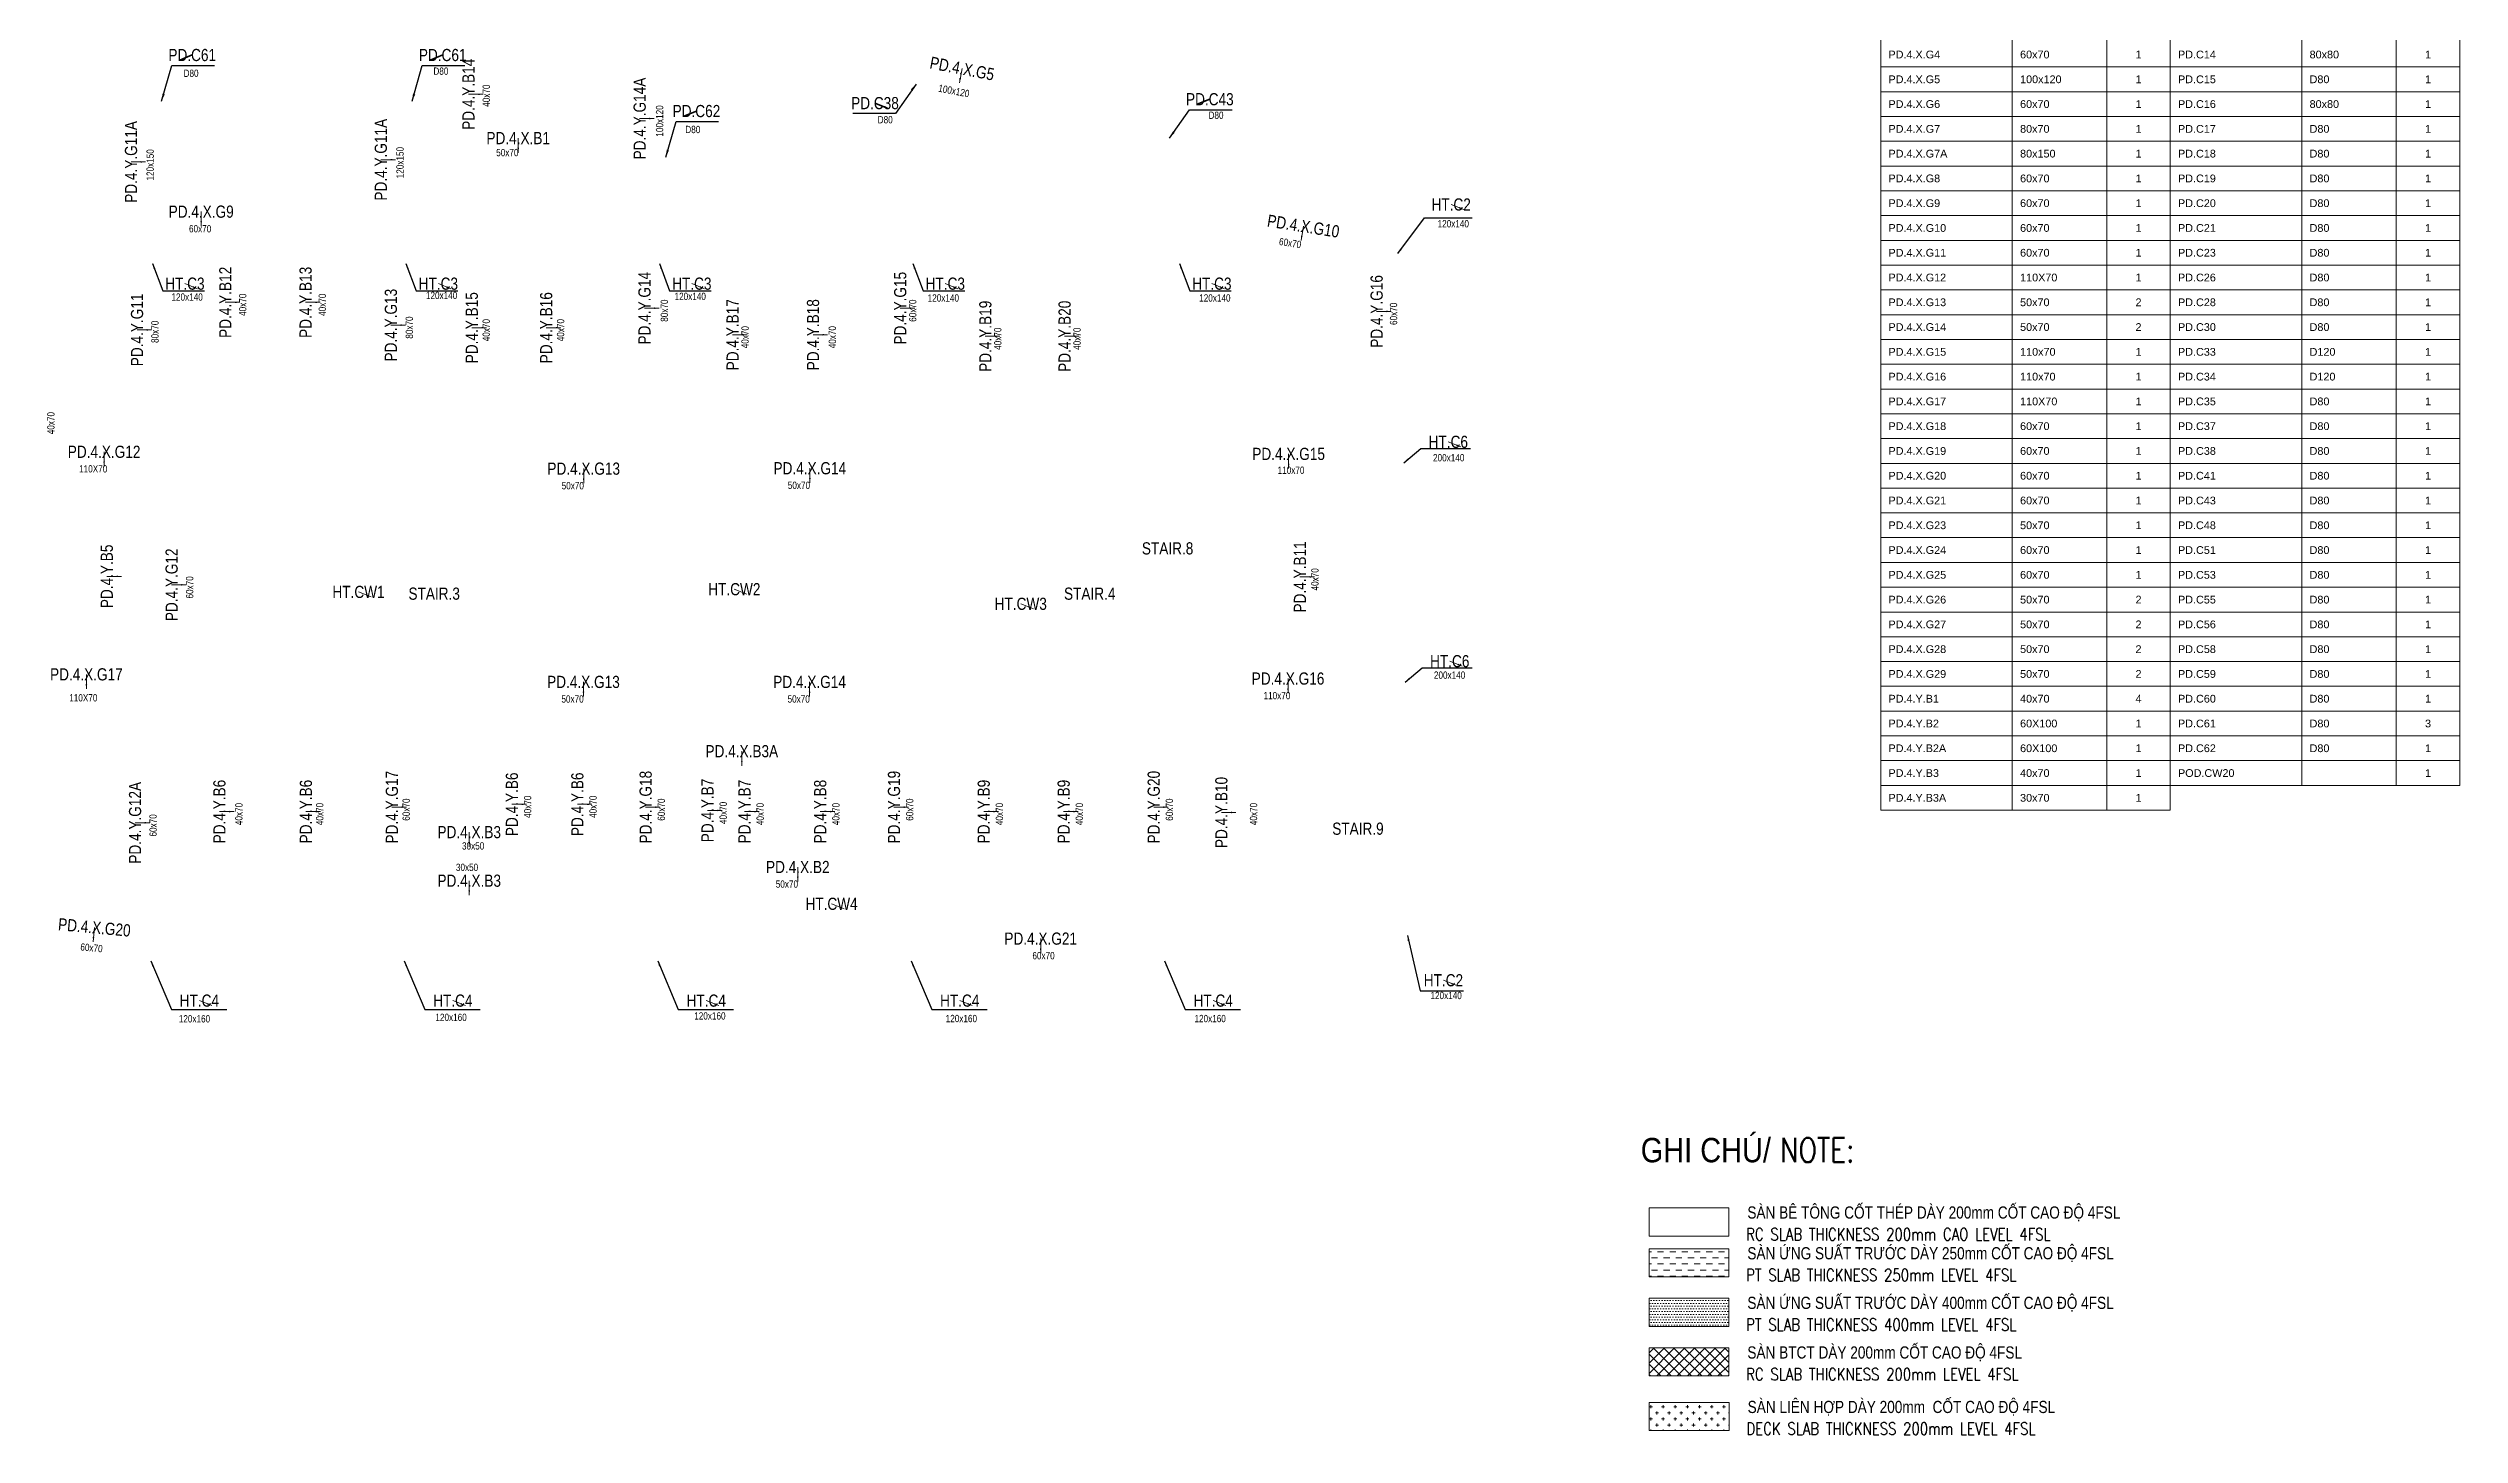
# Model space of a CAD drawing. Header units: millimetres. Extents: x 28522 to 234895, y -12075 to 97055.
# Drawn here: x 135941 to 234895, y -10902 to 45981 of the extents above; entities that cross this region are included whole.
import ezdxf
from ezdxf.enums import TextEntityAlignment as Align

# ---------------------------------------------------------------- set-up
doc = ezdxf.new("R2010")
doc.units = ezdxf.units.MM
doc.header["$MEASUREMENT"] = 0
doc.layers.get('Defpoints').update_dxf_attribs({"color": 155})
for name, color, linetype, lineweight in [('$0$NDC_S_ANNO', 7, 'Continuous', 20), ('$0$NDC_S_DIM', 1, 'Continuous', 15), ('$0$NDC_S_VN TEXT', 7, 'Continuous', 20), ('$1$NDC_S_VN TEXT', 7, 'Continuous', 20), ('C1', 20, 'Continuous', 35), ('NDC_FRAME', 7, 'Continuous', 20), ('NDC_S_ANNO', 7, 'Continuous', 20), ('NDC_S_BEAM NAME', 7, 'Continuous', 9), ('NDC_S_CONTINUOUS', 3, 'Continuous', 20), ('NDC_S_DIM', 1, 'Continuous', 15), ('NDC_S_ENG TEXT', 2, 'Continuous', 20), ('NDC_S_HATCH MATERIAL', 8, 'Continuous', 13), ('NDC_S_VN TEXT', 7, 'Continuous', 20)]:
    doc.layers.add(name, color=color, linetype=linetype, lineweight=lineweight)
doc.layers.add('A-DIM1', color=7, linetype='Continuous')
doc.layers.add('tEN DAM', color=31, linetype='Continuous', plot=False)
doc.styles.add('$0$ARIAL', font='arial.ttf', dxfattribs={"width": 0.8})
doc.styles.add('$0$NDC_DIM', font='', dxfattribs={"width": 0.75})
doc.styles.add('ARIAL', font='arial.ttf', dxfattribs={"width": 0.8})
doc.styles.add('NDC_ARIAL', font='arial.ttf', dxfattribs={"width": 0.85})
doc.styles.add('NDC_DIM', font='', dxfattribs={"width": 0.75})
doc.styles.add('NDC_EN TXT', font='romans.shx', dxfattribs={"width": 0.8})
doc.styles.add('NDC_VIE TXT', font='arial.ttf', dxfattribs={"width": 0.8})
doc.styles.get('$0$NDC_DIM').set_extended_font_data('Dotum')
doc.styles.get('NDC_DIM').set_extended_font_data('Dotum')
doc.dimstyles.new('$0$NDC_dim_iso', dxfattribs={"dimtxt": 2.2, "dimasz": 1, "dimexe": 1.5, "dimexo": 2.5, "dimgap": 1, "dimtad": 1, "dimdec": 0, "dimzin": 0, "dimdsep": 46, "dimtxsty": '$0$NDC_DIM', "dimblk": '$0$DIMMARK', "dimcen": 0.09, "dimdle": 1.2, "dimclrd": 1, "dimclre": 1, "dimclrt": 3, "dimadec": 0, "dimazin": 0, "dimtfac": 1, "dimtdec": 0, "dimtix": 1, "dimtofl": 0, "dimtmove": 0, "dimatfit": 3, "dimfxl": 0, "dimtolj": 1, "dimtzin": 0, "dimarcsym": 0})
doc.dimstyles.new('NDC_dim_150', dxfattribs={"dimscale": 150, "dimtxt": 2.2, "dimasz": 1.5, "dimexe": 1.5, "dimexo": 2.5, "dimgap": 1, "dimtad": 1, "dimdec": 0, "dimzin": 0, "dimdsep": 46, "dimtxsty": 'NDC_DIM', "dimblk": 'DIMMARK', "dimcen": 0.09, "dimdle": 1.2, "dimclrd": 1, "dimclre": 1, "dimclrt": 3, "dimadec": 0, "dimazin": 0, "dimtfac": 1, "dimtdec": 0, "dimtix": 1, "dimtofl": 0, "dimtmove": 0, "dimatfit": 3, "dimfxl": 0, "dimtolj": 1, "dimtzin": 0, "dimarcsym": 0})

# ---------------------------------------------------------------- blocks, each defined once
blk = doc.blocks.new('$0$DIMMARK')
at = {"layer": '$0$NDC_S_DIM', "color": 1}
blk.add_line((-1.5, 0), (1, 0), dxfattribs=at)
at = {"layer": '$0$NDC_S_DIM', "color": 2, "const_width": 0.1}
blk.add_lwpolyline([(-0.42, -0.42), (0.42, 0.42)], dxfattribs=at)
blk = doc.blocks.new('DIMMARK')
at = {"layer": 'NDC_S_DIM', "color": 1}
blk.add_line((-1.5, 0), (1, 0), dxfattribs=at)
at = {"layer": 'NDC_S_DIM', "color": 2, "const_width": 0.1}
blk.add_lwpolyline([(-0.42, -0.42), (0.42, 0.42)], dxfattribs=at)
blk = doc.blocks.new('A$C3d944fba')
at = {"layer": 'NDC_S_ANNO', "color": 2, "style": 'ARIAL', "width": 0.8}
for s, p in [('STAIR.8', (150325, 15703)), ('STAIR.3', (120230, 13845)), ('STAIR.4', (147130, 13845)), ('STAIR.9', (158136, 4203))]:
    blk.add_text(s, height=500, dxfattribs=at).set_placement(p, align=Align.MIDDLE_CENTER)
blk = doc.blocks.new('25698')
at = {"layer": 'tEN DAM', "color": 31, "style": '$0$ARIAL', "width": 0.8}
for s, p in [('D80', (141803, 44953)), ('D80', (152054, 45041)), ('D80', (162391, 42648)), ('D80', (170285, 43050)), ('D80', (183860, 43232)), ('50x70', (154780, 41700)), ('60x70', (142175, 38577)), ('120x140', (193596, 38783)), ('120x140', (141641, 35773)), ('120x140', (152083, 35840)), ('120x140', (162285, 35801)), ('120x140', (172671, 35735)), ('120x140', (183813, 35736)), ('110X70', (137787, 28726)), ('110x70', (186938, 28670)), ('200x140', (193408, 29181)), ('50x70', (157466, 28034)), ('50x70', (166746, 28050)), ('200x140', (193444, 20263)), ('110X70', (137381, 19332)), ('50x70', (157456, 19284)), ('50x70', (166735, 19284)), ('110x70', (186360, 19422)), ('30x50', (153377, 13256)), ('30x50', (153127, 12377)), ('50x70', (166252, 11690)), ('60x70', (176782, 8753)), ('120x140', (193303, 7119)), ('120x160', (141942, 6162)), ('120x160', (152471, 6223)), ('120x160', (163092, 6281)), ('120x160', (173411, 6174)), ('120x160', (183619, 6173))]:
    blk.add_text(s, height=300, dxfattribs=at).set_placement(p, align=Align.MIDDLE_CENTER)
for s, rotation, p in [('40x70', 90, (153914, 44035)), ('100x120', 90, (161027, 42997)), ('100x120', 349.08396, (173104, 44230)), ('120x150', 90, (140124, 41196)), ('120x150', 90, (150375, 41288)), ('60x70', 350.95191, (186902, 37990)), ('40x70', 90, (143921, 35457)), ('40x70', 90, (147186, 35457)), ('80x70', 90, (161223, 35216)), ('60x70', 90, (171413, 35216)), ('80x70', 90, (140319, 34347)), ('80x70', 90, (150758, 34521)), ('40x70', 90, (153912, 34415)), ('40x70', 90, (156965, 34415)), ('60x70', 90, (191144, 35084)), ('40x70', 90, (164534, 34127)), ('40x70', 90, (168115, 34127)), ('40x70', 90, (174905, 34064)), ('40x70', 90, (178157, 34064)), ('40x70', 90, (136050, 30601)), ('60x70', 90, (141743, 23862)), ('40x70', 90, (187917, 24192)), ('40x70', 90, (143764, 14564)), ('40x70', 90, (147080, 14564)), ('60x70', 90, (150628, 14745)), ('40x70', 90, (155611, 14862)), ('40x70', 90, (158297, 14862)), ('60x70', 90, (161098, 14745)), ('40x70', 90, (163636, 14610)), ('40x70', 90, (165153, 14564)), ('40x70', 90, (168261, 14564)), ('60x70', 90, (171289, 14745)), ('40x70', 90, (174971, 14564)), ('40x70', 90, (178250, 14564)), ('60x70', 90, (181946, 14745)), ('40x70', 90, (185399, 14564)), ('60x70', 90, (140243, 14098)), ('60x70', 354.80884, (137718, 9077))]:
    blk.add_text(s, height=300, rotation=rotation, dxfattribs=at).set_placement(p, align=Align.MIDDLE_CENTER)
blk = doc.blocks.new('*U31')
at = {"layer": '$0$NDC_S_ANNO', "ltscale": 0.8, "style": '$0$ARIAL', "width": 0.8}
blk.add_attdef('TEN', text='', height=2.5, dxfattribs=at).set_placement((0, 3), align=Align.MIDDLE_CENTER)
at = {"layer": 'A-DIM1', "ltscale": 0.8, "style": '$0$ARIAL', "width": 0.8, "flags": 1}
blk.add_attdef('CHU_THICH', text='', height=2.5, dxfattribs=at).set_placement((0, 0), align=Align.MIDDLE_CENTER)
at = {"layer": 'Defpoints'}
blk.add_leader([(0, 0), (0, 3)], dimstyle='$0$NDC_dim_iso', override={"dimgap": 0.625, "dimtad": 0}, dxfattribs=at)
blk = doc.blocks.new('*U32')
at = {"layer": '$0$NDC_S_ANNO', "ltscale": 0.8, "style": '$0$ARIAL', "width": 0.8}
blk.add_attdef('TEN', text='', height=2.5, dxfattribs=at).set_placement((-2.58, 1.03), align=Align.MIDDLE_CENTER)
at = {"layer": 'A-DIM1', "ltscale": 0.8, "style": '$0$ARIAL', "width": 0.8, "flags": 1}
blk.add_attdef('CHU_THICH', text='', height=2.5, dxfattribs=at).set_placement((0, 0), align=Align.MIDDLE_CENTER)
at = {"layer": 'Defpoints'}
blk.add_leader([(0, 0), (-2.58, 1.03)], dimstyle='$0$NDC_dim_iso', override={"dimgap": 0.625, "dimtad": 0}, dxfattribs=at)
blk = doc.blocks.new('*U30')
at = {"layer": '$0$NDC_S_ANNO', "ltscale": 0.8, "style": '$0$ARIAL', "width": 0.8}
blk.add_attdef('TEN', text='', height=2.5, dxfattribs=at).set_placement((-2.58, 1.03), align=Align.MIDDLE_CENTER)
at = {"layer": 'A-DIM1', "ltscale": 0.8, "style": '$0$ARIAL', "width": 0.8, "flags": 1}
blk.add_attdef('CHU_THICH', text='', height=2.5, dxfattribs=at).set_placement((0, 0), align=Align.MIDDLE_CENTER)
at = {"layer": 'Defpoints'}
blk.add_leader([(0, 0), (-2.58, 1.03)], dimstyle='$0$NDC_dim_iso', override={"dimgap": 0.625, "dimtad": 0}, dxfattribs=at)

msp = doc.modelspace()

# ---------------------------------------------------------------- hatches: boundary and pattern name
at = {"layer": 'NDC_S_HATCH MATERIAL'}
h = msp.add_hatch(dxfattribs=at)
h.set_pattern_fill('DASH', color=256, scale=2000)
h.set_pattern_definition([(0, (167225.83, -59144.32), (250, 250), [250, -250])])
h.paths.add_polyline_path([(201630, -3269), (204907, -3269), (204907, -4421), (201630, -4421)])
h = msp.add_hatch(dxfattribs=at)
h.set_pattern_fill('DOTS', color=256, scale=1800)
h.paths.add_polyline_path([(204907, -5304), (201630, -5304), (201630, -6456), (204907, -6456)])
h = msp.add_hatch(dxfattribs=at)
h.set_pattern_fill('CROSS', color=256, scale=1000)
h.set_pattern_definition([(0, (5140.18, 3244.74), (250, 250), [125, -375]), (90, (5202.68, 3182.24), (-250, 250), [125, -375])])
h.paths.add_polyline_path([(201640, -9573), (201640, -10725), (204918, -10725), (204918, -9573)])

# ---------------------------------------------------------------- linework, layer by layer
at = {"layer": 'NDC_FRAME'}
for p, q in [((211135, 97055), (211135, 14720)), ((216535, 97055), (216535, 14720)), ((220410, 97055), (220410, 14720)), ((223015, 97055), (223015, 14720)), ((223015, 97055), (223015, 15737)), ((228415, 97055), (228415, 15737)), ((232290, 97055), (232290, 15737)), ((234895, 97055), (234895, 15737)), ((211135, 45215), (223015, 45215)), ((223015, 45215), (234895, 45215)), ((211135, 44198), (223015, 44198)), ((223015, 44198), (234895, 44198)), ((211135, 43182), (223015, 43182)), ((223015, 43182), (234895, 43182)), ((211135, 42165), (223015, 42165)), ((223015, 42165), (234895, 42165)), ((211135, 41149), (223015, 41149)), ((223015, 41149), (234895, 41149)), ((211135, 40132), (223015, 40132)), ((223015, 40132), (234895, 40132)), ((211135, 39116), (223015, 39116)), ((223015, 39116), (234895, 39116)), ((211135, 38099), (223015, 38099)), ((223015, 38099), (234895, 38099)), ((211135, 37083), (223015, 37083)), ((223015, 37083), (234895, 37083)), ((211135, 36066), (223015, 36066)), ((223015, 36066), (234895, 36066)), ((211135, 35050), (223015, 35050)), ((223015, 35050), (234895, 35050)), ((211135, 34033), (223015, 34033)), ((223015, 34033), (234895, 34033)), ((211135, 33017), (223015, 33017)), ((223015, 33017), (234895, 33017)), ((211135, 32000), (223015, 32000)), ((223015, 32000), (234895, 32000)), ((211135, 30984), (223015, 30984)), ((223015, 30984), (234895, 30984)), ((211135, 29968), (223015, 29968)), ((223015, 29968), (234895, 29968)), ((211135, 28951), (223015, 28951)), ((223015, 28951), (234895, 28951)), ((211135, 27935), (223015, 27935)), ((223015, 27935), (234895, 27935)), ((211135, 26918), (223015, 26918)), ((223015, 26918), (234895, 26918)), ((211135, 25902), (223015, 25902)), ((223015, 25902), (234895, 25902)), ((211135, 24885), (223015, 24885)), ((223015, 24885), (234895, 24885)), ((211135, 23869), (223015, 23869)), ((223015, 23869), (234895, 23869)), ((211135, 22852), (223015, 22852)), ((223015, 22852), (234895, 22852)), ((211135, 21836), (223015, 21836)), ((223015, 21836), (234895, 21836)), ((211135, 20819), (223015, 20819)), ((223015, 20819), (234895, 20819)), ((211135, 19803), (223015, 19803)), ((223015, 19803), (234895, 19803)), ((211135, 18786), (223015, 18786)), ((223015, 18786), (234895, 18786)), ((211135, 17770), (223015, 17770)), ((223015, 17770), (234895, 17770)), ((211135, 16753), (223015, 16753)), ((223015, 16753), (234895, 16753)), ((211135, 15737), (223015, 15737)), ((223015, 15737), (234895, 15737)), ((211135, 14720), (223015, 14720))]:
    msp.add_line(p, q, dxfattribs=at)
at = {"layer": 'NDC_S_CONTINUOUS'}
for p, q in [((201630, -1597), (204907, -1597)), ((201630, -2749), (201630, -1597)), ((204907, -1597), (204907, -2749)), ((204907, -2749), (201630, -2749)), ((201630, -3269), (204907, -3269)), ((201630, -4421), (201630, -3269)), ((204907, -3269), (204907, -4421)), ((204907, -4421), (201630, -4421)), ((201630, -5304), (204907, -5304)), ((201630, -6456), (201630, -5304)), ((204907, -5304), (204907, -6456)), ((204907, -6456), (201630, -6456)), ((201630, -7338), (204907, -7338)), ((201630, -8491), (201630, -7338)), ((204907, -7338), (204907, -8491)), ((204907, -8491), (201630, -8491)), ((201640, -9573), (204918, -9573)), ((201640, -9573), (201640, -10725)), ((204918, -9573), (204918, -10725)), ((201640, -10725), (204918, -10725))]:
    msp.add_line(p, q, dxfattribs=at)
at = {"layer": 'NDC_S_HATCH MATERIAL', "linetype": 'Continuous', "ltscale": 500}
for p, q in [((201630, -7547), (201838, -7338)), ((201630, -7966), (202257, -7338)), ((201630, -8385), (202676, -7338)), ((202530, -8491), (201630, -7590)), ((202949, -8491), (201797, -7338)), ((201943, -8491), (203095, -7338)), ((203369, -8491), (202216, -7338)), ((202362, -8491), (203514, -7338)), ((203788, -8491), (202635, -7338)), ((202781, -8491), (203933, -7338)), ((204207, -8491), (203055, -7338)), ((203200, -8491), (204352, -7338)), ((204626, -8491), (203474, -7338)), ((203619, -8491), (204771, -7338)), ((204907, -8353), (203893, -7338)), ((204038, -8491), (204907, -7621)), ((204907, -7934), (204312, -7338)), ((204907, -7515), (204731, -7338)), ((202111, -8491), (201630, -8009)), ((201692, -8491), (201630, -8428)), ((204457, -8491), (204907, -8041)), ((204876, -8491), (204907, -8460))]:
    msp.add_line(p, q, dxfattribs=at)

# ---------------------------------------------------------------- block references
at = {"layer": '$0$NDC_S_VN TEXT', "xscale": 200.0000000000008, "yscale": 200.0000000000008, "zscale": 200.0000000000008, "rotation": 90}
for p, values in [((141604, 23967), {'TEN': 'PD.4.Y.G12'}), ((140104, 14204), {'TEN': 'PD.4.Y.G12A'})]:
    msp.add_blockref('*U31', p, dxfattribs=at).add_auto_attribs(values)
at = {"layer": '$1$NDC_S_VN TEXT'}
for p, xscale, yscale, zscale, rotation, values in [((153784, 44093), 200.0000000000004, 200.0000000000004, 200.0000000000004, 90, {'TEN': 'PD.4.Y.B14'}), ((173328, 44559), 200, 200, 200, 349.0839635331425, {'TEN': 'PD.4.X.G5'}), ((160810, 43097), 200.0000000000004, 200.0000000000004, 200.0000000000004, 90, {'TEN': 'PD.4.Y.G14A'}), ((139938, 41317), 200.0000000000004, 200.0000000000004, 200.0000000000004, 90, {'TEN': 'PD.4.Y.G11A'}), ((150189, 41408), 200.0000000000004, 200.0000000000004, 200.0000000000004, 90, {'TEN': 'PD.4.Y.G11A'}), ((187349, 38090), 200, 200, 200, 350.9519053361248, {'TEN': 'PD.4.X.G10'}), ((143807, 35557), 200.0000000000004, 200.0000000000004, 200.0000000000004, 90, {'TEN': 'PD.4.Y.B12'}), ((147101, 35557), 200.0000000000004, 200.0000000000004, 200.0000000000004, 90, {'TEN': 'PD.4.Y.B13'}), ((161006, 35316), 200.0000000000004, 200.0000000000004, 200.0000000000004, 90, {'TEN': 'PD.4.Y.G14'}), ((171502, 35316), 200.0000000000004, 200.0000000000004, 200.0000000000004, 90, {'TEN': 'PD.4.Y.G15'}), ((191050, 35184), 200.0000000000004, 200.0000000000004, 200.0000000000004, 90, {'TEN': 'PD.4.Y.G16'}), ((140185, 34426), 200.0000000000004, 200.0000000000004, 200.0000000000004, 90, {'TEN': 'PD.4.Y.G11'}), ((150600, 34621), 200.0000000000004, 200.0000000000004, 200.0000000000004, 90, {'TEN': 'PD.4.Y.G13'}), ((153920, 34515), 200.0000000000004, 200.0000000000004, 200.0000000000004, 90, {'TEN': 'PD.4.Y.B15'}), ((156973, 34515), 200.0000000000004, 200.0000000000004, 200.0000000000004, 90, {'TEN': 'PD.4.Y.B16'}), ((164623, 34227), 200.0000000000004, 200.0000000000004, 200.0000000000004, 90, {'TEN': 'PD.4.Y.B17'}), ((167923, 34227), 200.0000000000004, 200.0000000000004, 200.0000000000004, 90, {'TEN': 'PD.4.Y.B18'}), ((174994, 34164), 200.0000000000004, 200.0000000000004, 200.0000000000004, 90, {'TEN': 'PD.4.Y.B19'}), ((178246, 34164), 200.0000000000004, 200.0000000000004, 200.0000000000004, 90, {'TEN': 'PD.4.Y.B20'}), ((138944, 24314), 200.0000000000004, 200.0000000000004, 200.0000000000004, 90, {'TEN': 'PD.4.Y.B5'}), ((187902, 24292), 200.0000000000004, 200.0000000000004, 200.0000000000004, 90, {'TEN': 'PD.4.Y.B11'}), ((143565, 14664), 200.0000000000004, 200.0000000000004, 200.0000000000004, 90, {'TEN': 'PD.4.Y.B6'}), ((147113, 14664), 200.0000000000004, 200.0000000000004, 200.0000000000004, 90, {'TEN': 'PD.4.Y.B6'}), ((150643, 14845), 200.0000000000004, 200.0000000000004, 200.0000000000004, 90, {'TEN': 'PD.4.Y.G17'}), ((155567, 14962), 200.0000000000004, 200.0000000000004, 200.0000000000004, 90, {'TEN': 'PD.4.Y.B6'}), ((158253, 14962), 200.0000000000004, 200.0000000000004, 200.0000000000004, 90, {'TEN': 'PD.4.Y.B6'}), ((161055, 14845), 200.0000000000004, 200.0000000000004, 200.0000000000004, 90, {'TEN': 'PD.4.Y.G18'}), ((163592, 14710), 200.0000000000004, 200.0000000000004, 200.0000000000004, 90, {'TEN': 'PD.4.Y.B7'}), ((165109, 14664), 200.0000000000004, 200.0000000000004, 200.0000000000004, 90, {'TEN': 'PD.4.Y.B7'}), ((168218, 14664), 200.0000000000004, 200.0000000000004, 200.0000000000004, 90, {'TEN': 'PD.4.Y.B8'}), ((171245, 14845), 200.0000000000004, 200.0000000000004, 200.0000000000004, 90, {'TEN': 'PD.4.Y.G19'}), ((174928, 14664), 200.0000000000004, 200.0000000000004, 200.0000000000004, 90, {'TEN': 'PD.4.Y.B9'}), ((178207, 14664), 200.0000000000004, 200.0000000000004, 200.0000000000004, 90, {'TEN': 'PD.4.Y.B9'}), ((181903, 14845), 200.0000000000004, 200.0000000000004, 200.0000000000004, 90, {'TEN': 'PD.4.Y.G20'}), ((184678, 14627), 200.0000000000004, 200.0000000000004, 200.0000000000004, 90, {'TEN': 'PD.4.Y.B10'}), ((137782, 9316), 199.9999999999995, 199.9999999999995, 199.9999999999995, 354.8088381694785, {'TEN': 'PD.4.X.G20'})]:
    msp.add_blockref('*U31', p, dxfattribs=dict(at, xscale=xscale, yscale=yscale, zscale=zscale, rotation=rotation)).add_auto_attribs(values)
at = {"layer": '$1$NDC_S_VN TEXT', "xscale": 200, "yscale": 200, "zscale": 200}
for p, values in [((155227, 41695), {'TEN': 'PD.4.X.B1'}), ((142218, 38677), {'TEN': 'PD.4.X.G9'}), ((138234, 28826), {'TEN': 'PD.4.X.G12'}), ((157914, 28134), {'TEN': 'PD.4.X.G13'}), ((167193, 28150), {'TEN': 'PD.4.X.G14'}), ((186840, 28738), {'TEN': 'PD.4.X.G15'}), ((137507, 19694), {'TEN': 'PD.4.X.G17'}), ((157904, 19384), {'TEN': 'PD.4.X.G13'}), ((167183, 19384), {'TEN': 'PD.4.X.G14'}), ((186815, 19522), {'TEN': 'PD.4.X.G16'}), ((164402, 16541), {'TEN': 'PD.4.X.B3A'}), ((153217, 13222), {'TEN': 'PD.4.X.B3'}), ((153217, 11229), {'TEN': 'PD.4.X.B3'}), ((166699, 11790), {'TEN': 'PD.4.X.B2'}), ((176666, 8853), {'TEN': 'PD.4.X.G21'})]:
    msp.add_blockref('*U31', p, dxfattribs=at).add_auto_attribs(values)
at = {"layer": 'C1'}
ref = msp.add_blockref('*U32', (141335, 45498), dxfattribs=dict(at, xscale=-200, yscale=200, zscale=200))
ref.add_attrib('TEN', 'PD.C61', dxfattribs={"layer": '$0$NDC_S_ANNO', "ltscale": 0.8, "height": 500, "style": '$0$ARIAL', "width": 0.8}).set_placement((141850, 45703), align=Align.MIDDLE_CENTER)
ref = msp.add_blockref('*U32', (151612, 45498), dxfattribs=dict(at, xscale=-200, yscale=200, zscale=200))
ref.add_attrib('TEN', 'PD.C61', dxfattribs={"layer": '$0$NDC_S_ANNO', "ltscale": 0.8, "height": 500, "style": '$0$ARIAL', "width": 0.8}).set_placement((152128, 45703), align=Align.MIDDLE_CENTER)
ref = msp.add_blockref('*U32', (162024, 43199), dxfattribs=dict(at, xscale=-200, yscale=200, zscale=200))
ref.add_attrib('TEN', 'PD.C62', dxfattribs={"layer": '$0$NDC_S_ANNO', "ltscale": 0.8, "height": 500, "style": '$0$ARIAL', "width": 0.8}).set_placement((162540, 43404), align=Align.MIDDLE_CENTER)
at = {"layer": 'C1', "xscale": 200, "yscale": 200, "zscale": 200}
msp.add_blockref('*U32', (170382, 43524), dxfattribs=at).add_auto_attribs({'TEN': 'PD.C38'})
at = {"layer": 'C1'}
ref = msp.add_blockref('*U32', (183092, 43684), dxfattribs=dict(at, xscale=-200, yscale=200, zscale=200))
ref.add_attrib('TEN', 'PD.C43', dxfattribs={"layer": '$0$NDC_S_ANNO', "ltscale": 0.8, "height": 500, "style": '$0$ARIAL', "width": 0.8}).set_placement((183607, 43890), align=Align.MIDDLE_CENTER)
at = {"layer": 'NDC_FRAME'}
msp.add_blockref('A$C3d944fba', (31548, 9760), dxfattribs=at)
at = {"layer": 'NDC_S_BEAM NAME', "xscale": 200, "yscale": 200, "zscale": 200}
for p, values in [((149190, 23470), {'TEN': 'HT.CW1'}), ((164610, 23581), {'TEN': 'HT.CW2'}), ((176364, 22983), {'TEN': 'HT.CW3'}), ((168601, 10674), {'TEN': 'HT.CW4'})]:
    msp.add_blockref('*U30', p, dxfattribs=at).add_auto_attribs(values)
at = {"layer": 'NDC_S_VN TEXT', "xscale": 200, "yscale": 200, "zscale": 200}
for p, values in [((194025, 39365), {'TEN': 'HT.C2'}), ((142066, 36117), {'TEN': 'HT.C3'}), ((152466, 36117), {'TEN': 'HT.C3'}), ((162866, 36117), {'TEN': 'HT.C3'}), ((173266, 36117), {'TEN': 'HT.C3'}), ((184205, 36117), {'TEN': 'HT.C3'}), ((193908, 29628), {'TEN': 'HT.C6'}), ((193966, 20628), {'TEN': 'HT.C6'}), ((193707, 7538), {'TEN': 'HT.C2'}), ((142659, 6703), {'TEN': 'HT.C4'}), ((153059, 6703), {'TEN': 'HT.C4'}), ((163459, 6703), {'TEN': 'HT.C4'}), ((173859, 6703), {'TEN': 'HT.C4'}), ((184259, 6703), {'TEN': 'HT.C4'})]:
    msp.add_blockref('*U32', p, dxfattribs=at).add_auto_attribs(values)
at = {"layer": 'tEN DAM'}
msp.add_blockref('25698', (0, 0), dxfattribs=at)

# ---------------------------------------------------------------- texts
at = {"layer": 'NDC_S_ENG TEXT', "style": 'NDC_EN TXT', "width": 0.8}
for s, height, p in [('NOTE:', 1000, (207007, 275)), ('RC SLAB THICKNESS 200mm CAO LEVEL 4FSL', 500, (205612, -2926)), ('PT SLAB THICKNESS 250mm LEVEL 4FSL', 500, (205612, -4598)), ('PT SLAB THICKNESS 400mm LEVEL 4FSL', 500, (205612, -6633)), ('RC SLAB THICKNESS 200mm LEVEL 4FSL', 500, (205612, -8668)), ('DECK SLAB THICKNESS 200mm LEVEL 4FSL', 500, (205623, -10902))]:
    msp.add_text(s, height=height, dxfattribs=at).set_placement(p)
at = {"layer": 'NDC_S_VN TEXT', "style": 'NDC_ARIAL'}
for s, p in [('PD.4.X.G4', (211453, 45723)), ('60x70', (216853, 45723)), ('PD.C14', (223333, 45723)), ('80x80', (228733, 45723)), ('PD.4.X.G5', (211453, 44706)), ('100x120', (216853, 44706)), ('PD.C15', (223333, 44706)), ('D80', (228733, 44706)), ('PD.4.X.G6', (211453, 43690)), ('60x70', (216853, 43690)), ('PD.C16', (223333, 43690)), ('80x80', (228733, 43690)), ('PD.4.X.G7', (211453, 42673)), ('80x70', (216853, 42673)), ('PD.C17', (223333, 42673)), ('D80', (228733, 42673)), ('PD.4.X.G7A', (211453, 41657)), ('80x150', (216853, 41657)), ('PD.C18', (223333, 41657)), ('D80', (228733, 41657)), ('PD.4.X.G8', (211453, 40640)), ('60x70', (216853, 40640)), ('PD.C19', (223333, 40640)), ('D80', (228733, 40640)), ('PD.4.X.G9', (211453, 39624)), ('60x70', (216853, 39624)), ('PD.C20', (223333, 39624)), ('D80', (228733, 39624)), ('PD.4.X.G10', (211453, 38608)), ('60x70', (216853, 38608)), ('PD.C21', (223333, 38608)), ('D80', (228733, 38608)), ('PD.4.X.G11', (211453, 37591)), ('60x70', (216853, 37591)), ('PD.C23', (223333, 37591)), ('D80', (228733, 37591)), ('PD.4.X.G12', (211453, 36575)), ('110X70', (216853, 36575)), ('PD.C26', (223333, 36575)), ('D80', (228733, 36575)), ('PD.4.X.G13', (211453, 35558)), ('50x70', (216853, 35558)), ('PD.C28', (223333, 35558)), ('D80', (228733, 35558)), ('PD.4.X.G14', (211453, 34542)), ('50x70', (216853, 34542)), ('PD.C30', (223333, 34542)), ('D80', (228733, 34542)), ('PD.4.X.G15', (211453, 33525)), ('110x70', (216853, 33525)), ('PD.C33', (223333, 33525)), ('D120', (228733, 33525)), ('PD.4.X.G16', (211453, 32509)), ('110x70', (216853, 32509)), ('PD.C34', (223333, 32509)), ('D120', (228733, 32509)), ('PD.4.X.G17', (211453, 31492)), ('110X70', (216853, 31492)), ('PD.C35', (223333, 31492)), ('D80', (228733, 31492)), ('PD.4.X.G18', (211453, 30476)), ('60x70', (216853, 30476)), ('PD.C37', (223333, 30476)), ('D80', (228733, 30476)), ('PD.4.X.G19', (211453, 29459)), ('60x70', (216853, 29459)), ('PD.C38', (223333, 29459)), ('D80', (228733, 29459)), ('PD.4.X.G20', (211453, 28443)), ('60x70', (216853, 28443)), ('PD.C41', (223333, 28443)), ('D80', (228733, 28443)), ('PD.4.X.G21', (211453, 27426)), ('60x70', (216853, 27426)), ('PD.C43', (223333, 27426)), ('D80', (228733, 27426)), ('PD.4.X.G23', (211453, 26410)), ('50x70', (216853, 26410)), ('PD.C48', (223333, 26410)), ('D80', (228733, 26410)), ('PD.4.X.G24', (211453, 25393)), ('60x70', (216853, 25393)), ('PD.C51', (223333, 25393)), ('D80', (228733, 25393)), ('PD.4.X.G25', (211453, 24377)), ('60x70', (216853, 24377)), ('PD.C53', (223333, 24377)), ('D80', (228733, 24377)), ('PD.4.X.G26', (211453, 23360)), ('50x70', (216853, 23360)), ('PD.C55', (223333, 23360)), ('D80', (228733, 23360)), ('PD.4.X.G27', (211453, 22344)), ('50x70', (216853, 22344)), ('PD.C56', (223333, 22344)), ('D80', (228733, 22344)), ('PD.4.X.G28', (211453, 21328)), ('50x70', (216853, 21328)), ('PD.C58', (223333, 21328)), ('D80', (228733, 21328)), ('PD.4.X.G29', (211453, 20311)), ('50x70', (216853, 20311)), ('PD.C59', (223333, 20311)), ('D80', (228733, 20311)), ('PD.4.Y.B1', (211453, 19295)), ('40x70', (216853, 19295)), ('PD.C60', (223333, 19295)), ('D80', (228733, 19295)), ('PD.4.Y.B2', (211453, 18278)), ('60X100', (216853, 18278)), ('PD.C61', (223333, 18278)), ('D80', (228733, 18278)), ('PD.4.Y.B2A', (211453, 17262)), ('60X100', (216853, 17262)), ('PD.C62', (223333, 17262)), ('D80', (228733, 17262)), ('PD.4.Y.B3', (211453, 16245)), ('40x70', (216853, 16245)), ('POD.CW20', (223333, 16245)), ('PD.4.Y.B3A', (211453, 15229)), ('30x70', (216853, 15229))]:
    msp.add_text(s, height=317.6, dxfattribs=at).set_placement(p, align=Align.MIDDLE_LEFT)
for s, p in [('1', (221713, 45723)), ('1', (233593, 45723)), ('1', (221713, 44706)), ('1', (233593, 44706)), ('1', (221713, 43690)), ('1', (233593, 43690)), ('1', (221713, 42673)), ('1', (233593, 42673)), ('1', (221713, 41657)), ('1', (233593, 41657)), ('1', (221713, 40640)), ('1', (233593, 40640)), ('1', (221713, 39624)), ('1', (233593, 39624)), ('1', (221713, 38608)), ('1', (233593, 38608)), ('1', (221713, 37591)), ('1', (233593, 37591)), ('1', (221713, 36575)), ('1', (233593, 36575)), ('2', (221713, 35558)), ('1', (233593, 35558)), ('2', (221713, 34542)), ('1', (233593, 34542)), ('1', (221713, 33525)), ('1', (233593, 33525)), ('1', (221713, 32509)), ('1', (233593, 32509)), ('1', (221713, 31492)), ('1', (233593, 31492)), ('1', (221713, 30476)), ('1', (233593, 30476)), ('1', (221713, 29459)), ('1', (233593, 29459)), ('1', (221713, 28443)), ('1', (233593, 28443)), ('1', (221713, 27426)), ('1', (233593, 27426)), ('1', (221713, 26410)), ('1', (233593, 26410)), ('1', (221713, 25393)), ('1', (233593, 25393)), ('1', (221713, 24377)), ('1', (233593, 24377)), ('2', (221713, 23360)), ('1', (233593, 23360)), ('2', (221713, 22344)), ('1', (233593, 22344)), ('2', (221713, 21328)), ('1', (233593, 21328)), ('2', (221713, 20311)), ('1', (233593, 20311)), ('4', (221713, 19295)), ('1', (233593, 19295)), ('1', (221713, 18278)), ('3', (233593, 18278)), ('1', (221713, 17262)), ('1', (233593, 17262)), ('1', (221713, 16245)), ('1', (233593, 16245)), ('1', (221713, 15229))]:
    msp.add_text(s, height=318, dxfattribs=at).set_placement(p, align=Align.MIDDLE_CENTER)
at = {"layer": 'NDC_S_VN TEXT', "style": 'NDC_VIE TXT', "width": 0.85}
msp.add_text('GHI CHÚ/', height=1000, dxfattribs=at).set_placement((201288, 1275), align=Align.TOP_LEFT)
at = {"layer": 'NDC_S_VN TEXT', "style": 'NDC_VIE TXT', "width": 0.8}
for s, p in [('SÀN BÊ TÔNG CỐT THÉP DÀY 200mm CỐT CAO ĐỘ 4FSL', (205663, -2034)), ('SÀN ỨNG SUẤT TRƯỚC DÀY 250mm CỐT CAO ĐỘ 4FSL', (205663, -3706)), ('SÀN ỨNG SUẤT TRƯỚC DÀY 400mm CỐT CAO ĐỘ 4FSL', (205663, -5741)), ('SÀN BTCT DÀY 200mm CỐT CAO ĐỘ 4FSL', (205663, -7776)), ('SÀN LIÊN HỢP DÀY 200mm  CỐT CAO ĐỘ 4FSL', (205674, -10011))]:
    msp.add_text(s, height=500, dxfattribs=at).set_placement(p)

# ---------------------------------------------------------------- leaders
for points in [[(191318, 37561), (192410, 39019), (194367, 39019)], [(140218, 37155), (140641, 36030), (142347, 36030)], [(150618, 37155), (151041, 36030), (152747, 36030)], [(161018, 37155), (161441, 36030), (163147, 36030)], [(171418, 37155), (171841, 36030), (173547, 36030)], [(182357, 37155), (182780, 36030), (184485, 36030)], [(191566, 28976), (192266, 29561), (194308, 29561)], [(191624, 19976), (192324, 20561), (194366, 20561)], [(191711, 9575), (192243, 7304), (194008, 7304)], [(140151, 8536), (140994, 6544), (143267, 6544)], [(150551, 8536), (151394, 6544), (153667, 6544)], [(160951, 8536), (161794, 6544), (164067, 6544)], [(171351, 8536), (172194, 6544), (174467, 6544)], [(181751, 8536), (182594, 6544), (184867, 6544)]]:
    msp.add_leader(points, dimstyle='NDC_dim_150', override={"dimgap": 1, "dimtad": 0})
at = {"layer": 'C1'}
for points in [[(140595, 43815), (141012, 45274), (142761, 45274)], [(150872, 43815), (151289, 45274), (153039, 45274)], [(171550, 44508), (170706, 43300), (168956, 43300)], [(161284, 41515), (161701, 42974), (163451, 42974)], [(181950, 42291), (182769, 43460), (184518, 43460)]]:
    msp.add_leader(points, dimstyle='NDC_dim_150', override={"dimasz": 2, "dimgap": 1, "dimtad": 0}, dxfattribs=at)

doc.saveas('drawing.dxf')
